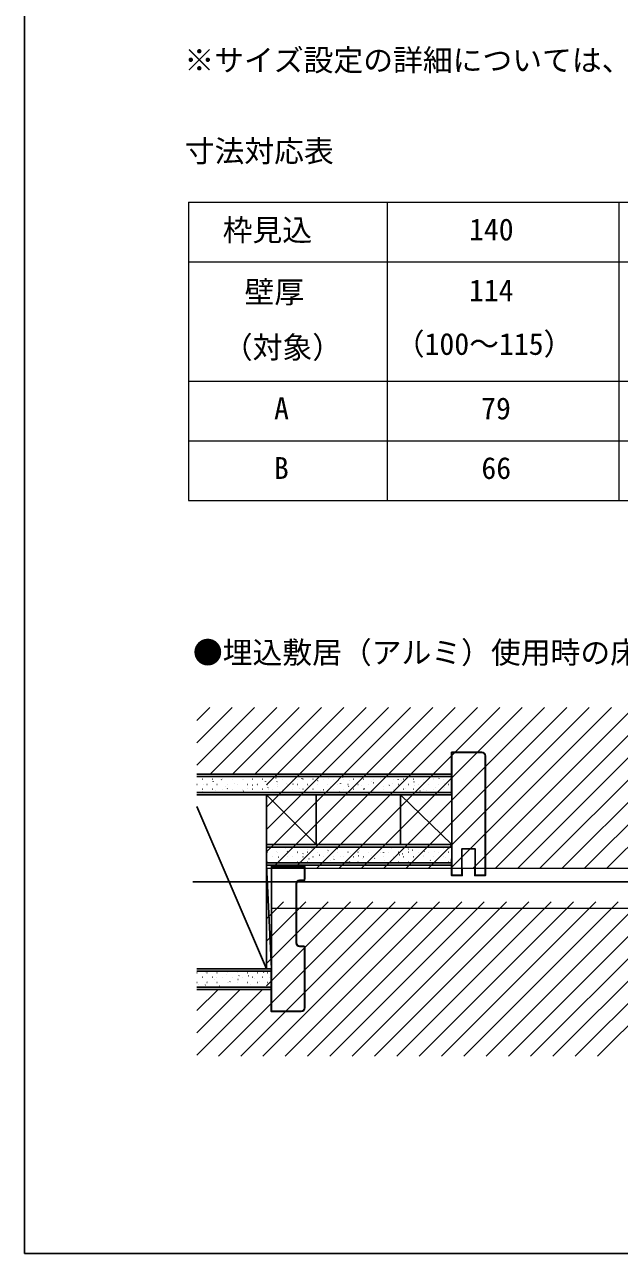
# Model space of a CAD drawing. Units: millimetres, scale not verified. Extents: x -525 to 525, y -783 to 779.
# Drawn here: x -525 to -345.4, y -783.4 to -412.6 of the extents above; entities that cross this region are included whole.
import ezdxf
from ezdxf.enums import TextEntityAlignment as Align

# ---------------------------------------------------------------- set-up
doc = ezdxf.new("R2010")
doc.units = ezdxf.units.MM
doc.header["$LTSCALE"] = 4
doc.layers.add('0-1_TABLE1', color=7, linetype='Continuous', lineweight=18)
doc.layers.add('0-6_YKK_13', color=4, linetype='Continuous', lineweight=18)
for name, color, linetype in [('0-2_USER1', 3, 'Continuous'), ('0-4_YKK_11E', 7, 'Continuous'), ('0-5_YKK_12', 2, 'Continuous'), ('0-9_YKK_ZWAK', 7, 'Continuous'), ('0-A_YSS_K', 3, 'Continuous')]:
    doc.layers.add(name, color=color, linetype=linetype)
doc.styles.add('ＭＳ ゴシック', font='')
doc.styles.get('ＭＳ ゴシック').set_extended_font_data('MS Gothic')

msp = doc.modelspace()

# ---------------------------------------------------------------- linework, layer by layer
at = {"layer": '0-1_TABLE1'}
for p, q in [((-475.516, -466.166), (-135.516, -466.166)), ((-475.516, -466.166), (-475.516, -556.166)), ((-415.516, -466.166), (-415.516, -556.166)), ((-345.516, -466.166), (-345.516, -556.166)), ((-475.516, -484.166), (-135.516, -484.166)), ((-475.516, -520.166), (-135.516, -520.166)), ((-475.516, -538.166), (-135.516, -538.166)), ((-475.516, -556.166), (-135.516, -556.166))]:
    msp.add_line(p, q, dxfattribs=at)
at = {"layer": '0-4_YKK_11E'}
for p, q in [((-386.951, -632.268), (-395.951, -632.268)), ((-395.951, -644.668), (-396.051, -644.668)), ((-395.951, -664.368), (-396.051, -664.368)), ((-441.951, -670.868), (-440.951, -670.868)), ((-442.951, -689.768), (-442.951, -671.768)), ((-442.851, -689.768), (-442.851, -671.768)), ((-440.951, -690.668), (-441.951, -690.668)), ((-440.351, -709.268), (-440.351, -691.268))]:
    msp.add_line(p, q, dxfattribs=at)
for points in [[(-396.051, -644.668), (-396.051, -632.168), (-386.951, -632.168)], [(-395.951, -632.268), (-395.951, -669.268), (-392.951, -669.268), (-392.951, -661.268), (-388.951, -661.268), (-388.951, -669.268), (-385.951, -669.268), (-385.951, -633.268)], [(-385.851, -633.268), (-385.851, -669.368), (-389.051, -669.368), (-389.051, -667.368)], [(-440.351, -670.268), (-440.351, -666.668), (-443.851, -666.668), (-443.851, -666.768), (-450.451, -666.768), (-450.451, -697.768), (-450.451, -710.268), (-441.451, -710.268)], [(-441.951, -670.768), (-440.451, -670.768), (-440.451, -666.768), (-443.851, -666.768)], [(-396.051, -664.368), (-396.051, -669.368), (-392.851, -669.368), (-392.851, -667.368)], [(-440.451, -709.268), (-440.451, -690.768), (-441.951, -690.768)], [(-450.451, -697.868), (-450.551, -697.868), (-450.551, -710.368), (-441.451, -710.368)]]:
    msp.add_lwpolyline(points, dxfattribs=at)
for centre, radius, start, end in [((-386.951, -633.268), 1.1, 360, 90), ((-386.951, -633.268), 1, 0, 90), ((-441.951, -671.768), 1, 90, 180), ((-441.951, -671.768), 0.9, 90, 180), ((-440.951, -670.268), 0.6, 270, 360), ((-441.951, -689.768), 1, 180, 270), ((-441.951, -689.768), 0.9, 180, 270), ((-440.951, -691.268), 0.6, 0, 90), ((-441.451, -709.268), 1.1, 270, 360), ((-441.451, -709.268), 1, 270, 0)]:
    msp.add_arc(centre, radius, start, end, dxfattribs=at)
at = {"layer": '0-5_YKK_12'}
msp.add_line((-474.201, -671.268), (-213.201, -671.268), dxfattribs=at)
at = {"layer": '0-6_YKK_13'}
for p, q in [((-472.951, -622.577), (-469.043, -618.668)), ((-472.951, -629.312), (-462.308, -618.668)), ((-472.951, -636.047), (-455.573, -618.668)), ((-468.937, -638.768), (-448.837, -618.668)), ((-462.202, -638.768), (-442.102, -618.668)), ((-455.467, -638.768), (-435.367, -618.668)), ((-451.951, -641.988), (-428.632, -618.668)), ((-451.951, -648.723), (-421.897, -618.668)), ((-451.951, -655.458), (-415.161, -618.668)), ((-451.951, -662.193), (-408.426, -618.668)), ((-450.291, -667.268), (-401.691, -618.668)), ((-443.556, -667.268), (-394.956, -618.668)), ((-436.821, -667.268), (-388.221, -618.668)), ((-430.086, -667.268), (-381.486, -618.668)), ((-423.35, -667.268), (-374.75, -618.668)), ((-416.615, -667.268), (-368.015, -618.668)), ((-409.88, -667.268), (-361.28, -618.668)), ((-403.145, -667.268), (-354.545, -618.668)), ((-396.41, -667.268), (-347.81, -618.668)), ((-389.674, -667.268), (-341.074, -618.668)), ((-382.939, -667.268), (-334.339, -618.668)), ((-376.204, -667.268), (-327.604, -618.668)), ((-369.469, -667.268), (-320.869, -618.668)), ((-362.734, -667.268), (-314.134, -618.668)), ((-355.998, -667.268), (-307.398, -618.668)), ((-349.263, -667.268), (-300.663, -618.668)), ((-235.451, -667.268), (-451.951, -667.268)), ((-466.48, -723.868), (-419.88, -677.268)), ((-459.745, -723.868), (-413.145, -677.268)), ((-453.01, -723.868), (-406.41, -677.268)), ((-451.951, -682.399), (-446.821, -677.268)), ((-451.951, -689.134), (-440.086, -677.268)), ((-451.951, -695.869), (-433.35, -677.268)), ((-451.951, -702.604), (-426.615, -677.268)), ((-446.274, -723.868), (-399.674, -677.268)), ((-439.539, -723.868), (-392.939, -677.268)), ((-432.804, -723.868), (-386.204, -677.268)), ((-426.069, -723.868), (-379.469, -677.268)), ((-419.334, -723.868), (-372.734, -677.268)), ((-412.598, -723.868), (-365.998, -677.268)), ((-405.863, -723.868), (-359.263, -677.268)), ((-399.128, -723.868), (-352.528, -677.268)), ((-392.393, -723.868), (-345.793, -677.268)), ((-385.658, -723.868), (-339.058, -677.268)), ((-378.922, -723.868), (-332.322, -677.268)), ((-372.187, -723.868), (-325.587, -677.268)), ((-365.452, -723.868), (-318.852, -677.268)), ((-358.717, -723.868), (-312.117, -677.268)), ((-351.982, -723.868), (-305.382, -677.268)), ((-236.951, -679.268), (-450.451, -679.268)), ((-472.951, -710.134), (-466.586, -703.768)), ((-472.951, -716.869), (-459.85, -703.768)), ((-472.951, -723.604), (-453.115, -703.768))]:
    msp.add_line(p, q, dxfattribs=at)
at = {"layer": '0-9_YKK_ZWAK'}
msp.add_line((-525, 746.6), (-525, -783.4), dxfattribs=at)
msp.add_lwpolyline([(-525, -783.4), (525, -783.4), (525, 746.6)], dxfattribs=at)
at = {"layer": '0-A_YSS_K'}
for p, q in [((-395.951, -639.518), (-472.951, -639.518)), ((-471.364, -640.264), (-471.314, -640.264)), ((-470.401, -639.704), (-470.318, -639.649)), ((-468.324, -640.264), (-468.274, -640.264)), ((-468.051, -640.936), (-468.041, -640.932)), ((-465.598, -640.443), (-465.515, -640.388)), ((-465.308, -639.964), (-465.298, -639.961)), ((-465.284, -640.264), (-465.234, -640.264)), ((-462.244, -640.264), (-462.194, -640.264)), ((-461.541, -641.472), (-461.532, -641.468)), ((-459.204, -640.264), (-459.154, -640.264)), ((-458.798, -640.5), (-458.789, -640.497)), ((-456.164, -640.264), (-456.114, -640.264)), ((-453.124, -640.264), (-453.074, -640.264)), ((-452.289, -641.036), (-452.28, -641.033)), ((-450.084, -640.264), (-450.034, -640.264)), ((-449.169, -639.931), (-449.159, -639.928)), ((-448.81, -641.085), (-448.726, -641.029)), ((-447.044, -640.264), (-446.994, -640.264)), ((-444.004, -640.264), (-443.954, -640.264)), ((-442.66, -640.467), (-442.65, -640.464)), ((-441.318, -640.044), (-441.234, -639.988)), ((-440.964, -640.264), (-440.914, -640.264)), ((-437.924, -640.264), (-437.874, -640.264)), ((-436.515, -640.783), (-436.432, -640.727)), ((-436.15, -641.003), (-436.141, -641)), ((-434.884, -640.264), (-434.834, -640.264)), ((-433.36, -640.015), (-433.351, -640.012)), ((-431.844, -640.264), (-431.794, -640.264)), ((-429.641, -641.539), (-429.632, -641.536)), ((-429.023, -639.742), (-428.94, -639.686)), ((-428.804, -640.264), (-428.754, -640.264)), ((-426.851, -640.551), (-426.841, -640.548)), ((-425.764, -640.264), (-425.714, -640.264)), ((-424.108, -639.58), (-424.098, -639.576)), ((-422.724, -640.264), (-422.674, -640.264)), ((-420.342, -641.087), (-420.332, -641.084)), ((-419.726, -641.424), (-419.643, -641.369)), ((-419.684, -640.264), (-419.634, -640.264)), ((-417.599, -640.116), (-417.589, -640.112)), ((-416.644, -640.264), (-416.594, -640.264)), ((-413.604, -640.264), (-413.554, -640.264)), ((-412.234, -640.383), (-412.151, -640.328)), ((-411.089, -640.651), (-411.08, -640.648)), ((-410.564, -640.264), (-410.514, -640.264)), ((-407.969, -639.547), (-407.96, -639.543)), ((-407.524, -640.264), (-407.474, -640.264)), ((-407.432, -641.122), (-407.348, -641.067)), ((-404.58, -641.187), (-404.571, -641.184)), ((-404.484, -640.264), (-404.434, -640.264)), ((-401.46, -640.082), (-401.451, -640.079)), ((-401.444, -640.264), (-401.394, -640.264)), ((-399.94, -640.081), (-399.856, -640.026)), ((-398.404, -640.264), (-398.354, -640.264)), ((-472.951, -641.879), (-472.929, -641.879)), ((-472.951, -644.268), (-395.951, -644.268)), ((-395.951, -645.018), (-472.951, -645.018)), ((-472.951, -645.018), (-452.851, -645.018)), ((-471.364, -643.254), (-471.314, -643.254)), ((-471.286, -644.208), (-471.202, -644.152)), ((-470.841, -641.924), (-470.831, -641.921)), ((-469.939, -641.879), (-469.889, -641.879)), ((-468.324, -643.254), (-468.274, -643.254)), ((-467.452, -643.565), (-467.442, -643.561)), ((-466.899, -641.879), (-466.849, -641.879)), ((-465.284, -643.254), (-465.234, -643.254)), ((-464.332, -642.46), (-464.322, -642.456)), ((-463.859, -641.879), (-463.809, -641.879)), ((-463.794, -643.167), (-463.71, -643.111)), ((-462.244, -643.254), (-462.194, -643.254)), ((-460.942, -644.101), (-460.933, -644.097)), ((-460.819, -641.879), (-460.769, -641.879)), ((-459.204, -643.254), (-459.154, -643.254)), ((-458.991, -643.906), (-458.908, -643.85)), ((-457.822, -642.996), (-457.813, -642.992)), ((-457.779, -641.879), (-457.729, -641.879)), ((-456.302, -642.126), (-456.218, -642.07)), ((-456.164, -643.254), (-456.114, -643.254)), ((-455.032, -642.008), (-455.023, -642.004)), ((-454.739, -641.879), (-454.689, -641.879)), ((-453.124, -643.254), (-453.074, -643.254)), ((-436.951, -660.018), (-451.951, -645.018)), ((-451.951, -645.018), (-451.951, -697.518)), ((-451.699, -641.879), (-451.649, -641.879)), ((-451.499, -642.865), (-451.416, -642.809)), ((-451.313, -643.532), (-451.304, -643.528)), ((-450.084, -643.254), (-450.034, -643.254)), ((-448.659, -641.879), (-448.609, -641.879)), ((-448.523, -642.544), (-448.513, -642.54)), ((-447.044, -643.254), (-446.994, -643.254)), ((-445.78, -641.572), (-445.77, -641.569)), ((-445.619, -641.879), (-445.569, -641.879)), ((-444.804, -644.067), (-444.794, -644.064)), ((-444.007, -641.824), (-443.924, -641.768)), ((-444.004, -643.254), (-443.954, -643.254)), ((-442.579, -641.879), (-442.529, -641.879)), ((-442.014, -643.079), (-442.004, -643.076)), ((-440.964, -643.254), (-440.914, -643.254)), ((-439.539, -641.879), (-439.489, -641.879)), ((-439.271, -642.108), (-439.261, -642.105)), ((-437.924, -643.254), (-437.874, -643.254)), ((-436.951, -645.018), (-436.951, -660.018)), ((-436.499, -641.879), (-436.449, -641.879)), ((-435.504, -643.615), (-435.495, -643.612)), ((-434.884, -643.254), (-434.834, -643.254)), ((-434.71, -643.506), (-434.627, -643.451)), ((-433.459, -641.879), (-433.409, -641.879)), ((-432.761, -642.644), (-432.752, -642.641)), ((-431.844, -643.254), (-431.794, -643.254)), ((-430.419, -641.879), (-430.369, -641.879)), ((-429.908, -644.245), (-429.824, -644.19)), ((-428.995, -644.151), (-428.986, -644.148)), ((-428.804, -643.254), (-428.754, -643.254)), ((-427.379, -641.879), (-427.329, -641.879)), ((-427.218, -642.465), (-427.135, -642.41)), ((-426.252, -643.18), (-426.243, -643.177)), ((-425.764, -643.254), (-425.714, -643.254)), ((-424.339, -641.879), (-424.289, -641.879)), ((-423.132, -642.075), (-423.122, -642.072)), ((-422.724, -643.254), (-422.674, -643.254)), ((-422.416, -643.204), (-422.332, -643.149)), ((-421.299, -641.879), (-421.249, -641.879)), ((-419.743, -643.716), (-419.733, -643.712)), ((-419.684, -643.254), (-419.634, -643.254)), ((-418.259, -641.879), (-418.209, -641.879)), ((-416.644, -643.254), (-416.594, -643.254)), ((-416.623, -642.611), (-416.613, -642.608)), ((-415.219, -641.879), (-415.169, -641.879)), ((-414.924, -642.163), (-414.84, -642.108)), ((-413.832, -641.623), (-413.823, -641.619)), ((-413.604, -643.254), (-413.554, -643.254)), ((-413.234, -644.252), (-413.224, -644.248)), ((-412.179, -641.879), (-412.129, -641.879)), ((-410.564, -643.254), (-410.514, -643.254)), ((-410.113, -643.147), (-410.104, -643.143)), ((-409.139, -641.879), (-409.089, -641.879)), ((-407.524, -643.254), (-407.474, -643.254)), ((-407.323, -642.159), (-407.314, -642.155)), ((-406.099, -641.879), (-406.049, -641.879)), ((-405.627, -643.845), (-405.543, -643.79)), ((-404.484, -643.254), (-404.434, -643.254)), ((-403.604, -643.683), (-403.595, -643.679)), ((-403.059, -641.879), (-403.009, -641.879)), ((-401.444, -643.254), (-401.394, -643.254)), ((-400.814, -642.695), (-400.804, -642.691)), ((-400.019, -641.879), (-399.969, -641.879)), ((-398.404, -643.254), (-398.354, -643.254)), ((-398.135, -642.804), (-398.052, -642.749)), ((-398.071, -641.723), (-398.061, -641.72)), ((-397.095, -644.219), (-397.085, -644.215)), ((-396.979, -641.879), (-396.929, -641.879)), ((-395.951, -660.018), (-395.951, -645.018)), ((-451.951, -697.518), (-472.951, -648.518)), ((-451.951, -660.018), (-395.951, -660.018)), ((-395.951, -666.268), (-395.951, -660.018)), ((-395.951, -660.768), (-451.951, -660.768)), ((-451.699, -662.309), (-451.649, -662.309)), ((-450.084, -663.684), (-450.034, -663.684)), ((-449.016, -662.105), (-449.006, -662.101)), ((-448.659, -662.309), (-448.609, -662.309)), ((-448.429, -663.84), (-448.346, -663.784)), ((-447.044, -663.684), (-446.994, -663.684)), ((-446.225, -661.117), (-446.216, -661.113)), ((-445.74, -662.06), (-445.657, -662.004)), ((-445.626, -663.745), (-445.617, -663.742)), ((-445.619, -662.309), (-445.569, -662.309)), ((-444.004, -663.684), (-443.954, -663.684)), ((-442.579, -662.309), (-442.529, -662.309)), ((-442.506, -662.641), (-442.497, -662.637)), ((-440.964, -663.684), (-440.914, -663.684)), ((-440.937, -662.799), (-440.854, -662.743)), ((-439.716, -661.652), (-439.707, -661.649)), ((-439.539, -662.309), (-439.489, -662.309)), ((-438.248, -661.019), (-438.165, -660.963)), ((-437.924, -663.684), (-437.874, -663.684)), ((-436.499, -662.309), (-436.449, -662.309)), ((-435.997, -663.176), (-435.988, -663.173)), ((-434.884, -663.684), (-434.834, -663.684)), ((-433.459, -662.309), (-433.409, -662.309)), ((-433.445, -661.758), (-433.362, -661.702)), ((-433.207, -662.188), (-433.197, -662.185)), ((-431.844, -663.684), (-431.794, -663.684)), ((-430.464, -661.217), (-430.454, -661.214)), ((-430.419, -662.309), (-430.369, -662.309)), ((-429.488, -663.712), (-429.478, -663.709)), ((-428.804, -663.684), (-428.754, -663.684)), ((-427.379, -662.309), (-427.329, -662.309)), ((-426.698, -662.724), (-426.688, -662.721)), ((-425.764, -663.684), (-425.714, -663.684)), ((-424.339, -662.309), (-424.289, -662.309)), ((-424.149, -663.44), (-424.065, -663.385)), ((-423.955, -661.753), (-423.945, -661.75)), ((-422.724, -663.684), (-422.674, -663.684)), ((-421.299, -662.309), (-421.249, -662.309)), ((-420.188, -663.26), (-420.179, -663.257)), ((-419.684, -663.684), (-419.634, -663.684)), ((-418.259, -662.309), (-418.209, -662.309)), ((-417.445, -662.289), (-417.436, -662.286)), ((-416.657, -662.399), (-416.573, -662.344)), ((-416.644, -663.684), (-416.594, -663.684)), ((-415.219, -662.309), (-415.169, -662.309)), ((-414.325, -661.184), (-414.316, -661.181)), ((-413.679, -663.796), (-413.67, -663.793)), ((-413.604, -663.684), (-413.554, -663.684)), ((-412.179, -662.309), (-412.129, -662.309)), ((-411.854, -663.138), (-411.771, -663.083)), ((-410.936, -662.825), (-410.927, -662.821)), ((-410.564, -663.684), (-410.514, -663.684)), ((-409.165, -661.358), (-409.081, -661.303)), ((-409.139, -662.309), (-409.089, -662.309)), ((-407.816, -661.72), (-407.806, -661.717)), ((-407.524, -663.684), (-407.474, -663.684)), ((-406.099, -662.309), (-406.049, -662.309)), ((-404.484, -663.684), (-404.434, -663.684)), ((-404.427, -663.361), (-404.417, -663.357)), ((-404.362, -662.097), (-404.279, -662.042)), ((-403.059, -662.309), (-403.009, -662.309)), ((-401.444, -663.684), (-401.394, -663.684)), ((-401.307, -662.256), (-401.297, -662.252)), ((-400.019, -662.309), (-399.969, -662.309)), ((-398.516, -661.268), (-398.507, -661.264)), ((-398.404, -663.684), (-398.354, -663.684)), ((-396.979, -662.309), (-396.929, -662.309)), ((-396.87, -661.056), (-396.787, -661.001)), ((-395.951, -665.518), (-451.951, -665.518)), ((-451.951, -666.268), (-395.951, -666.268)), ((-450.451, -697.518), (-451.951, -666.268)), ((-451.699, -665.299), (-451.649, -665.299)), ((-450.451, -666.268), (-450.451, -697.518)), ((-448.659, -665.299), (-448.609, -665.299)), ((-448.37, -664.717), (-448.36, -664.714)), ((-445.619, -665.299), (-445.569, -665.299)), ((-442.579, -665.299), (-442.529, -665.299)), ((-441.86, -665.253), (-441.851, -665.249)), ((-439.539, -665.299), (-439.489, -665.299)), ((-439.127, -665.518), (-439.049, -665.467)), ((-439.117, -664.281), (-439.108, -664.278)), ((-436.499, -665.299), (-436.449, -665.299)), ((-433.459, -665.299), (-433.409, -665.299)), ((-432.608, -664.817), (-432.599, -664.814)), ((-431.64, -664.481), (-431.557, -664.426)), ((-430.419, -665.299), (-430.369, -665.299)), ((-427.379, -665.299), (-427.329, -665.299)), ((-426.838, -665.22), (-426.754, -665.165)), ((-426.099, -665.353), (-426.089, -665.35)), ((-424.339, -665.299), (-424.289, -665.299)), ((-422.979, -664.248), (-422.969, -664.245)), ((-421.299, -665.299), (-421.249, -665.299)), ((-419.346, -664.179), (-419.262, -664.124)), ((-418.259, -665.299), (-418.209, -665.299)), ((-416.469, -664.784), (-416.46, -664.781)), ((-415.219, -665.299), (-415.169, -665.299)), ((-412.179, -665.299), (-412.129, -665.299)), ((-409.96, -665.32), (-409.951, -665.317)), ((-409.139, -665.299), (-409.089, -665.299)), ((-407.17, -664.332), (-407.16, -664.329)), ((-406.099, -665.299), (-406.049, -665.299)), ((-403.059, -665.299), (-403.009, -665.299)), ((-402.557, -664.82), (-402.474, -664.765)), ((-400.661, -664.868), (-400.651, -664.865)), ((-400.019, -665.299), (-399.969, -665.299)), ((-397.918, -663.897), (-397.908, -663.893)), ((-397.693, -665.518), (-397.671, -665.504)), ((-396.979, -665.299), (-396.929, -665.299)), ((-450.451, -697.518), (-472.951, -697.518)), ((-452.851, -697.518), (-472.951, -697.518)), ((-472.951, -698.268), (-450.451, -698.268)), ((-472.951, -698.689), (-472.929, -698.689)), ((-471.364, -700.064), (-471.314, -700.064)), ((-470.458, -698.607), (-470.448, -698.604)), ((-469.939, -698.689), (-469.889, -698.689)), ((-468.324, -700.064), (-468.274, -700.064)), ((-467.799, -700.667), (-467.716, -700.612)), ((-467.068, -700.248), (-467.059, -700.245)), ((-466.899, -698.689), (-466.849, -698.689)), ((-465.284, -700.064), (-465.234, -700.064)), ((-463.948, -699.143), (-463.939, -699.14)), ((-463.859, -698.689), (-463.809, -698.689)), ((-462.244, -700.064), (-462.194, -700.064)), ((-460.819, -698.689), (-460.769, -698.689)), ((-460.559, -700.784), (-460.55, -700.781)), ((-460.307, -699.626), (-460.224, -699.571)), ((-459.204, -700.064), (-459.154, -700.064)), ((-457.779, -698.689), (-457.729, -698.689)), ((-457.439, -699.679), (-457.43, -699.676)), ((-456.164, -700.064), (-456.114, -700.064)), ((-455.505, -700.365), (-455.421, -700.31)), ((-454.739, -698.689), (-454.689, -698.689)), ((-454.649, -698.691), (-454.639, -698.688)), ((-453.124, -700.064), (-453.074, -700.064)), ((-452.815, -698.585), (-452.732, -698.53)), ((-451.699, -698.689), (-451.649, -698.689)), ((-450.93, -700.215), (-450.92, -700.212)), ((-472.951, -701.679), (-472.929, -701.679)), ((-450.451, -703.018), (-472.951, -703.018)), ((-472.602, -702.207), (-472.592, -702.204)), ((-470.489, -702.447), (-470.405, -702.392)), ((-469.939, -701.679), (-469.889, -701.679)), ((-469.812, -701.219), (-469.802, -701.216)), ((-466.899, -701.679), (-466.849, -701.679)), ((-466.093, -702.743), (-466.083, -702.74)), ((-463.859, -701.679), (-463.809, -701.679)), ((-463.302, -701.755), (-463.293, -701.752)), ((-462.997, -701.406), (-462.913, -701.351)), ((-460.819, -701.679), (-460.769, -701.679)), ((-457.779, -701.679), (-457.729, -701.679)), ((-456.793, -702.291), (-456.784, -702.288)), ((-454.739, -701.679), (-454.689, -701.679)), ((-454.05, -701.32), (-454.041, -701.316)), ((-451.699, -701.679), (-451.649, -701.679))]:
    msp.add_line(p, q, dxfattribs=at)
for points in [[(-472.951, -638.768), (-395.951, -638.768), (-395.951, -645.018)], [(-411.451, -660.018), (-411.451, -645.018), (-395.951, -660.018)], [(-472.951, -703.768), (-450.451, -703.768), (-450.451, -697.518)]]:
    msp.add_lwpolyline(points, dxfattribs=at)

# ---------------------------------------------------------------- texts
at = {"layer": '0-1_TABLE1', "style": 'ＭＳ ゴシック'}
for s, p in [('枠見込', (-465.178, -479.845)), ('140', (-390.794, -479.666)), ('壁厚', (-458.581, -498.552)), ('114', (-390.82, -498.041)), ('（対象）', (-465.127, -515.24)), ('（100～115）', (-413.218, -514.217)), ('A', (-449.658, -533.666)), ('79', (-387.138, -533.666)), ('B', (-449.709, -551.666)), ('66', (-387.061, -551.666))]:
    msp.add_text(s, height=6.598, dxfattribs=at).set_placement(p, align=Align.BOTTOM_LEFT)
at = {"layer": '0-2_USER1', "style": 'ＭＳ ゴシック'}
for s, p in [('※サイズ設定の詳細については、規格表ページをご参照ください。', (-476.743, -428.584)), ('寸法対応表', (-476.641, -456.022)), ('●埋込敷居（アルミ）使用時の床貼込み寸法', (-474.178, -607.337))]:
    msp.add_text(s, height=6.598, dxfattribs=at).set_placement(p, align=Align.BOTTOM_LEFT)

doc.saveas('drawing.dxf')
